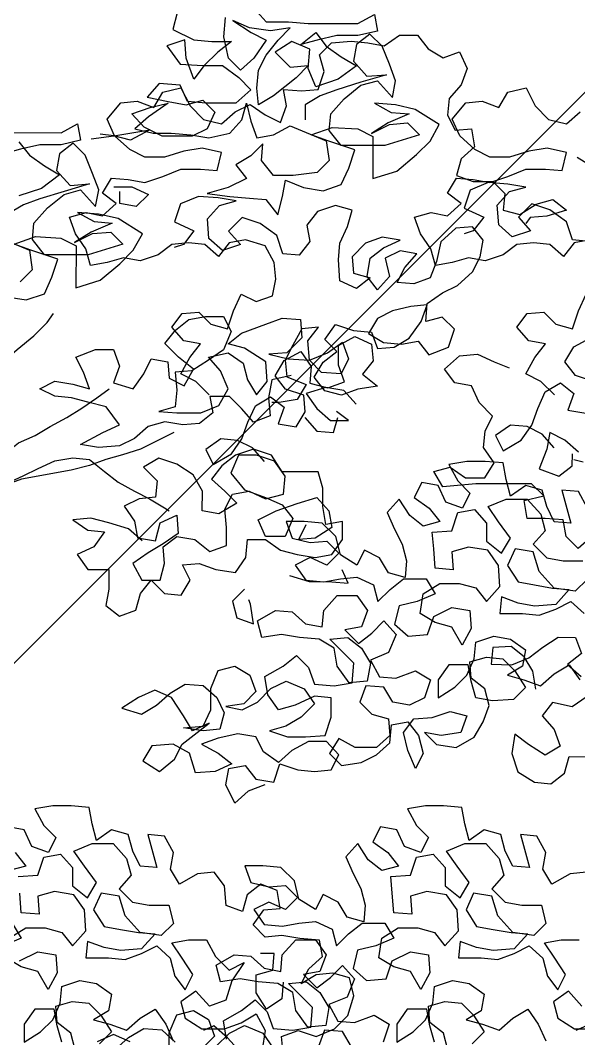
# Model space of a CAD drawing. Header units: inches. Extents: x 350994 to 353538, y 1581369 to 1583842.
# Drawn here: x 351480.142 to 351480.746, y 1583489.551 to 1583490.653 of the extents above; entities that cross this region are included whole.
import ezdxf

# ---------------------------------------------------------------- set-up
doc = ezdxf.new("R2010")
doc.units = ezdxf.units.IN
doc.header["$MEASUREMENT"] = 0
doc.linetypes.add('1', pattern=[0])
doc.layers.add('FOREST', color=96, linetype='Continuous')
doc.layers.add('TREE', color=81, linetype='1')

# ---------------------------------------------------------------- blocks, each defined once
blk = doc.blocks.new('TREE_4')
at = {"color": 94}
for points in [[(1470, 7967.2), (1493.1, 7941.2), (1536.5, 7941.1), (1574.1, 7938.2), (1669.5, 7938.1), (1701.3, 7955.4), (1707.1, 7923.6), (1669.5, 7915), (1629, 7915), (1591.4, 7906.4), (1559.6, 7897.7), (1588.5, 7920.8), (1608.7, 7894.8), (1637.6, 7874.5), (1666.5, 7857.2), (1631.8, 7831.2), (1588.4, 7816.8), (1574, 7851.5), (1576.9, 7889.1), (1542.3, 7903.5), (1510.4, 7883.3), (1539.3, 7854.4), (1574, 7857.3), (1550.9, 7834.1), (1507.5, 7799.5), (1478.5, 7782.2), (1475.7, 7814), (1478.6, 7848.7), (1493.1, 7877.6), (1516.2, 7906.5), (1539.4, 7929.6), (1501.8, 7923.8), (1461.3, 7929.6), (1429.5, 7944.1), (1464.2, 7921), (1493.1, 7906.5), (1469.9, 7871.8), (1443.9, 7848.7), (1420.8, 7871.8), (1412.2, 7912.3), (1415.1, 7949.9)], [(1322.6, 7958.7), (1313.9, 7926.9), (1354.3, 7906.6), (1389, 7903.7), (1426.6, 7903.6), (1400.6, 7883.4), (1374.5, 7857.4), (1354.3, 7831.4), (1339.8, 7871.9), (1337, 7906.6), (1302.3, 7895.1), (1328.3, 7860.4), (1371.6, 7857.4), (1409.2, 7857.4), (1441, 7834.2), (1464.1, 7811.1), (1435.2, 7785.1), (1377.3, 7785.1), (1342.6, 7788.1), (1328.2, 7819.9), (1287.7, 7822.8), (1264.6, 7796.8), (1305.1, 7788.1), (1339.8, 7782.3), (1371.6, 7790.9), (1394.7, 7767.8), (1380.2, 7736), (1351.3, 7721.6), (1293.4, 7721.6), (1258.8, 7739), (1235.6, 7765), (1270.4, 7776.6), (1305.1, 7785.2), (1267.4, 7759.2), (1241.4, 7736.1), (1276.1, 7727.4), (1310.8, 7727.4), (1348.4, 7724.5), (1383.1, 7718.6), (1423.5, 7727.3), (1446.7, 7753.3), (1455.4, 7785.1), (1464, 7750.4), (1475.6, 7718.6), (1507.4, 7724.3), (1539.2, 7741.6), (1608.6, 7712.7), (1614.3, 7675.1), (1591.2, 7652), (1544.9, 7646.2), (1507.3, 7646.2), (1484.2, 7675.2), (1487.1, 7707), (1464, 7683.9), (1435.1, 7666.6), (1455.3, 7640.5), (1420.6, 7623.2), (1380.1, 7611.7), (1423.4, 7605.8), (1461, 7602.9), (1492.8, 7600), (1515.9, 7571.1), (1524.6, 7605.8), (1530.4, 7637.6), (1565.1, 7623.1), (1602.7, 7617.2), (1637.4, 7628.8), (1651.9, 7660.6), (1663.5, 7695.3), (1611.5, 7712.7), (1579.7, 7724.2), (1620.2, 7738.7), (1669.3, 7735.7), (1698.2, 7721.2), (1698.1, 7640.3), (1744.4, 7654.7), (1782, 7686.5), (1808.1, 7712.5), (1825.5, 7744.3), (1779.2, 7773.2), (1741.6, 7781.9), (1701.2, 7784.9), (1733, 7767.5), (1767.6, 7764.6), (1727.2, 7747.2), (1695.3, 7727), (1730, 7744.3), (1764.7, 7747.2), (1787.8, 7724.1), (1721.3, 7703.9), (1637.5, 7704), (1614.4, 7732.9), (1617.3, 7764.7), (1643.3, 7793.6), (1675.2, 7819.6), (1707, 7828.2), (1735.9, 7796.4), (1741.7, 7828.2), (1730.1, 7860), (1715.7, 7894.7), (1692.6, 7917.9), (1666.6, 7897.6), (1660.8, 7865.8), (1686.8, 7836.9), (1724.3, 7839.8), (1675.2, 7825.4), (1628.9, 7810.9), (1597.1, 7799.4), (1568.2, 7782.1), (1568.1, 7753.2)], [(1004.2, 7728.6), (1099.6, 7728.5), (1131.4, 7745.8), (1137.2, 7714), (1099.6, 7705.4), (1059.1, 7705.4), (1021.5, 7696.8), (989.7, 7688.1)], [(1018.6, 7711.2), (1038.8, 7685.2), (1067.7, 7664.9), (1096.6, 7647.5), (1061.9, 7621.6), (1018.5, 7607.1)], [(969.3, 7532), (1038.7, 7503), (1044.4, 7465.4), (1021.3, 7442.3)], [(995.2, 7413.4), (1032.8, 7407.6), (1067.5, 7419.2), (1082, 7451), (1093.6, 7485.6), (1041.6, 7503), (1009.8, 7514.6), (1050.3, 7529), (1099.4, 7526.1), (1128.3, 7511.6), (1128.2, 7430.7), (1174.5, 7445.1), (1212.1, 7476.9), (1238.2, 7502.9), (1255.6, 7534.6), (1209.3, 7563.6), (1171.7, 7572.3), (1131.3, 7575.2), (1163.1, 7557.9), (1197.7, 7554.9), (1157.3, 7537.6), (1125.4, 7517.4), (1160.1, 7534.7), (1194.8, 7537.6), (1217.9, 7514.4), (1151.4, 7494.3), (1067.6, 7494.3), (1044.5, 7523.3), (1047.4, 7555.1), (1073.4, 7584), (1105.3, 7610), (1137.1, 7618.6), (1166, 7586.8), (1171.8, 7618.6), (1160.2, 7650.4), (1145.8, 7685.1), (1122.7, 7708.2), (1096.7, 7688), (1090.9, 7656.2), (1116.9, 7627.3), (1154.4, 7630.1), (1105.3, 7615.7), (1059, 7601.3), (1027.2, 7589.8), (998.3, 7572.5)], [(1157.4, 7716.9), (1200.8, 7722.6), (1270.2, 7734.1), (1232.6, 7713.9), (1200.8, 7722.6), (1174.8, 7725.5)], [(1200.7, 7624.3), (1235.4, 7624.3), (1267.2, 7609.8), (1244, 7586.7), (1212.2, 7592.5), (1212.3, 7615.6)], [(647.8, 6884.7), (668, 6910.7), (679.6, 6942.5), (697, 6971.4), (717.3, 7000.2), (734.7, 7029.1), (778.1, 7115.8), (801.3, 7150.5), (818.6, 7179.4), (850.5, 7196.7), (882.3, 7211.2), (911.2, 7225.6), (940.1, 7242.9), (966.2, 7266), (989.3, 7289.1), (1015.4, 7312.2), (1047.2, 7338.2), (1073.2, 7364.2), (1084.8, 7381.6)], [(1541.5, 7262.6), (1503.9, 7254), (1498.1, 7219.3), (1501, 7184.6), (1469.2, 7173), (1446.1, 7199.1), (1423, 7222.2), (1385.4, 7222.3), (1391.1, 7190.5), (1365.1, 7170.2), (1333.3, 7167.4), (1298.6, 7173.2), (1266.8, 7164.5), (1240.7, 7141.4), (1211.8, 7127), (1171.3, 7124.2), (1136.6, 7130), (1180, 7153.1), (1211.8, 7167.5), (1185.9, 7202.2), (1151.2, 7210.9), (1119.4, 7219.6), (1087.6, 7222.5), (1058.7, 7237), (1087.6, 7251.4), (1122.3, 7245.6), (1154.1, 7236.9), (1142.5, 7268.7), (1128.1, 7297.7), (1165.7, 7312.1), (1200.4, 7312.1), (1211.9, 7280.2), (1200.4, 7248.5), (1237.9, 7236.9), (1258.2, 7265.8), (1272.7, 7294.6), (1304.5, 7288.8), (1307.3, 7257), (1336.2, 7242.5), (1353.6, 7274.3), (1324.7, 7297.5), (1298.7, 7323.5), (1319, 7349.5), (1345, 7369.8), (1376.8, 7375.5), (1411.5, 7375.5), (1426, 7346.6), (1411.5, 7311.9), (1382.5, 7291.7), (1350.7, 7271.4), (1318.9, 7268.6), (1321.8, 7233.9), (1318.9, 7202.1), (1287, 7193.4), (1321.7, 7190.5), (1368, 7190.5), (1402.7, 7204.9), (1420.1, 7236.7), (1405.7, 7271.4), (1382.6, 7297.4), (1420.1, 7306.1), (1449, 7285.8), (1457.7, 7254), (1475, 7225.1), (1495.3, 7251.1), (1492.4, 7288.7), (1452, 7314.7), (1420.2, 7323.4), (1446.2, 7343.6), (1492.5, 7360.9), (1524.3, 7372.5), (1559, 7369.6), (1561.8, 7334.9), (1532.9, 7306), (1498.2, 7303.1), (1535.8, 7294.4), (1576.3, 7291.5), (1611, 7305.9), (1639.9, 7326.1), (1651.4, 7294.3), (1637, 7265.4), (1599.4, 7268.3), (1576.3, 7291.5), (1573.4, 7329.1), (1593.7, 7355.1), (1561.9, 7352.2), (1544.5, 7320.4), (1530, 7291.5), (1532.9, 7259.7), (1570.4, 7245.2), (1553.1, 7216.3), (1518.4, 7210.6), (1503.9, 7210.6)], [(1315.9, 7152.9), (1252.3, 7121.2), (1217.6, 7109.7), (1185.8, 7101), (1153.9, 7089.5), (1119.2, 7080.8), (1023.8, 7063.6), (992, 7052), (960.2, 7046.3), (966, 7081), (989.2, 7109.9), (1018.1, 7133), (1049.9, 7147.4), (1078.8, 7164.7), (1110.7, 7182), (1139.6, 7199.4), (1168.5, 7219.6), (1191.7, 7236.9)], [(1665.8, 7207.6), (1642.7, 7233.6), (1608, 7239.4), (1570.4, 7227.9), (1590.6, 7198.9), (1616.6, 7175.8), (1651.3, 7175.8), (1628.2, 7193.1)], [(1567.5, 7181.6), (1590.6, 7155.6), (1622.4, 7152.7), (1631.1, 7181.6)], [(1255, 6944.8), (1229, 6968), (1191.4, 6979.6), (1156.7, 6988.3), (1122, 6985.4), (1150.9, 6965.2), (1182.7, 6962.2), (1162.5, 6933.3), (1130.7, 6918.9), (1150.9, 6890), (1191.4, 6889.9), (1191.3, 6852.4), (1185.5, 6820.6), (1211.5, 6800.3), (1243.3, 6811.8), (1252, 6843.6), (1272.3, 6869.6), (1298.3, 6843.6), (1330.1, 6840.7), (1347.5, 6869.6), (1333, 6898.5), (1364.8, 6901.3), (1396.6, 6889.8), (1434.2, 6883.9), (1454.5, 6912.8), (1457.4, 6947.5), (1492.1, 6947.5), (1521, 6927.2), (1552.8, 6918.5), (1587.5, 6912.7), (1619.3, 6918.5), (1639.6, 6947.4), (1639.6, 6982.1), (1607.8, 6976.3), (1602, 7011), (1602.1, 7045.7), (1593.4, 7077.5), (1524, 7077.6), (1503.8, 7109.4), (1469.1, 7121), (1434.4, 7109.5), (1408.4, 7089.2), (1388.1, 7063.2), (1414.1, 7040.1), (1437.2, 7016.9), (1402.5, 6996.7), (1370.7, 7002.5), (1370.8, 7040.1), (1353.4, 7071.9), (1321.6, 7092.2), (1287, 7103.8), (1258, 7086.5), (1284, 7060.4), (1281.1, 7028.6), (1249.3, 7025.8), (1220.4, 7011.4), (1240.6, 6982.4), (1246.3, 6950.6), (1281, 6944.8), (1289.7, 6979.5), (1321.6, 6993.9), (1324.4, 6959.2), (1295.5, 6939), (1266.6, 6921.7), (1237.6, 6901.5), (1254.9, 6869.6), (1289.6, 6869.6), (1298.3, 6901.4), (1295.5, 6933.2), (1321.5, 6953.4), (1356.2, 6947.6), (1385.1, 6924.5), (1416.9, 6936), (1416.9, 6970.7), (1414.1, 7005.4), (1428.6, 7034.3), (1460.4, 7040), (1492.2, 7025.6), (1526.9, 7034.2), (1529.8, 7068.9), (1509.6, 7097.8), (1474.9, 7109.4), (1440.2, 7109.5), (1425.7, 7074.8), (1451.7, 7042.9), (1492.2, 7028.4), (1524, 7014), (1544.2, 6987.9), (1529.7, 6953.2), (1492.1, 6953.3), (1477.7, 6985.1), (1512.4, 7002.4), (1552.9, 7016.8), (1590.5, 7028.4), (1613.6, 7002.3), (1619.3, 6970.5), (1587.5, 6950.3), (1555.7, 6947.4), (1570.2, 6976.3)], [(994.9, 7054.9), (1026.7, 7069.4), (1055.6, 7083.8), (1087.5, 7098.2), (1122.2, 7104), (1154, 7101), (1182.9, 7077.9), (1208.9, 7057.6), (1240.6, 7040.2), (1269.5, 7025.8), (1298.4, 7008.4), (1307.1, 7002.6)], [(1490.8, 6476.1), (1458.9, 6464.5), (1432.9, 6441.4), (1415.6, 6476.1), (1421.4, 6507.9), (1453.2, 6513.7), (1473.4, 6487.6), (1508.1, 6481.8), (1519.7, 6516.5), (1554.4, 6504.9), (1586.2, 6502), (1618, 6504.9), (1632.5, 6533.8), (1609.4, 6559.8), (1574.7, 6559.8), (1542.9, 6542.5), (1516.8, 6519.4), (1487.9, 6539.7), (1473.5, 6568.6), (1438.8, 6574.4), (1401.2, 6565.8), (1369.4, 6554.2), (1401.2, 6536.9), (1427.2, 6516.6), (1395.4, 6502.2), (1357.8, 6499.3), (1346.2, 6536.9), (1314.5, 6554.3), (1274, 6551.4), (1256.6, 6522.5), (1288.4, 6502.3), (1317.3, 6525.4), (1331.8, 6554.3), (1383.9, 6594.7), (1352.1, 6580.3), (1334.7, 6609.2), (1311.6, 6643.9), (1279.9, 6658.4), (1248, 6644), (1216.2, 6623.8), (1253.8, 6612.2), (1282.7, 6629.5), (1308.8, 6652.6), (1337.7, 6669.9), (1372.4, 6667), (1398.4, 6643.8), (1412.8, 6614.9), (1404.1, 6583.1), (1372.3, 6580.3), (1334.7, 6586.1), (1372.3, 6588.9), (1386.8, 6620.7), (1386.8, 6661.2), (1401.3, 6695.9), (1433.1, 6704.5), (1462, 6687.2), (1473.6, 6655.3), (1450.4, 6632.2), (1415.7, 6626.5), (1447.5, 6620.7), (1476.4, 6635.1), (1502.5, 6661.1), (1531.4, 6675.5), (1566.1, 6661), (1586.3, 6632.1), (1560.3, 6606.1), (1531.3, 6588.8), (1499.5, 6580.1), (1534.2, 6568.6), (1568.9, 6568.5), (1606.5, 6571.4), (1618.1, 6606.1), (1618.1, 6643.6), (1586.3, 6646.6), (1548.7, 6629.3), (1516.9, 6620.6), (1496.7, 6649.5), (1490.9, 6684.2), (1525.7, 6704.4), (1551.7, 6724.7), (1574.8, 6701.5), (1586.3, 6669.7), (1623.9, 6666.8), (1658.6, 6672.5), (1661.6, 6710.1), (1615.3, 6756.4), (1650, 6759.3), (1676, 6739), (1693.4, 6710.1), (1687.5, 6675.4), (1652.8, 6672.5), (1629.7, 6704.4), (1624, 6739.1), (1595.1, 6756.4), (1557.5, 6759.4), (1522.8, 6765.2), (1485.2, 6759.4), (1476.6, 6791.2), (1511.3, 6811.4), (1543.1, 6808.5), (1569.1, 6785.4), (1600.9, 6779.6), (1603.8, 6811.4), (1629.9, 6840.2), (1667.5, 6840.2), (1687.7, 6811.3), (1676.1, 6779.5), (1644.3, 6773.7), (1670.3, 6747.7), (1696.3, 6767.9), (1719.5, 6791), (1742.6, 6765), (1728.1, 6730.3), (1693.4, 6715.9), (1710.7, 6684), (1742.5, 6681.1), (1780.1, 6695.5), (1809, 6678.2), (1797.4, 6643.5), (1768.5, 6629.1), (1736.7, 6634.9), (1719.3, 6663.8), (1684.6, 6666.7), (1673.1, 6634.9), (1696.2, 6611.8), (1728, 6603.1), (1730.8, 6571.3), (1704.8, 6548.2), (1664.3, 6548.2), (1632.5, 6565.6), (1615.1, 6536.7), (1638.2, 6513.5), (1675.8, 6519.3), (1704.8, 6533.7), (1730.8, 6556.8), (1733.7, 6591.5), (1765.5, 6597.3), (1785.8, 6571.2), (1794.4, 6536.5), (1779.9, 6507.6), (1765.5, 6542.3), (1756.8, 6577), (1777.1, 6603), (1811.8, 6605.9), (1846.5, 6617.4), (1878.3, 6608.7), (1866.7, 6576.9), (1829.1, 6571.2), (1797.3, 6577), (1820.4, 6553.8), (1858, 6548), (1892.7, 6568.2), (1910.1, 6597.1), (1921.7, 6628.9), (1913.1, 6660.7), (1887.1, 6681), (1884.2, 6712.8), (1916, 6721.4), (1947.8, 6718.5), (1970.9, 6695.4), (1991.1, 6663.5), (1968, 6640.4), (1927.5, 6637.6), (1895.7, 6643.4), (1887, 6675.2), (1881.3, 6707), (1843.7, 6707), (1823.4, 6678.2), (1823.4, 6643.5), (1855.2, 6663.7), (1878.4, 6686.8), (1892.9, 6718.6), (1895.8, 6750.4), (1930.5, 6761.9), (1962.3, 6756.1), (1991.2, 6735.8), (1985.4, 6704), (1956.4, 6686.7), (1988.2, 6678), (2020, 6666.4), (2046.1, 6689.5), (2075, 6706.8), (2095.2, 6677.9)], [(2109.7, 6646.1), (2080.7, 6625.9), (2043.1, 6634.6), (2022.9, 6608.6), (2046, 6582.5), (2057.5, 6550.7), (2028.6, 6533.4), (1996.8, 6553.7), (1970.8, 6573.9), (1965, 6536.4), (1976.5, 6501.6), (2008.3, 6481.4), (2040.1, 6478.5), (2066.1, 6498.7), (2074.8, 6530.5), (2109.5, 6530.4)], [(2110, 7007.5), (2092.7, 7039.3), (2060.9, 7042.2), (2078.2, 6978.6), (2046.3, 6981.5), (2031.9, 7010.5), (2023.3, 7042.3), (1991.5, 7051), (1962.5, 7030.8), (1953.9, 7062.6), (1948.1, 7094.4), (1913.5, 7097.3), (1878.8, 7097.3), (1844.1, 7091.6), (1861.4, 7059.8), (1884.5, 7036.6), (1870, 7007.7), (1838.2, 7019.3), (1823.8, 7051.1), (1792, 7056.9), (1777.5, 7028), (1806.4, 7007.8), (1826.6, 6981.7), (1794.8, 6973.1), (1768.8, 6993.4), (1748.6, 7025.2), (1725.4, 6999.2), (1739.9, 6967.4), (1754.3, 6938.4), (1762.9, 6906.6), (1760, 6874.8), (1728.2, 6883.5), (1710.9, 6912.5), (1682, 6926.9), (1667.5, 6898), (1635.7, 6918.3), (1627.1, 6953), (1601.1, 6979.1), (1566.4, 6982), (1531.7, 6982), (1543.2, 6950.2), (1577.9, 6941.5), (1609.7, 6944.4), (1632.8, 6921.2), (1609.7, 6898.1), (1577.9, 6912.6), (1549, 6898.1), (1569.2, 6869.2), (1603.9, 6866.3), (1635.7, 6872), (1667.5, 6874.9), (1699.3, 6860.4), (1707.9, 6828.6), (1731.1, 6851.7), (1757.1, 6871.9), (1800.5, 6871.9), (1817.8, 6843), (1783.1, 6828.5), (1748.4, 6819.9), (1739.7, 6785.2), (1765.7, 6762.1), (1803.3, 6764.9), (1814.9, 6799.6), (1849.6, 6816.9), (1884.3, 6811.1), (1887.1, 6776.4), (1869.8, 6744.6), (1849.6, 6779.3), (1817.8, 6788), (1788.9, 6805.4), (1794.7, 6843), (1826.5, 6863.2), (1864.1, 6863.2), (1895.9, 6854.5), (1916.1, 6828.4), (1942.1, 6857.3), (1939.3, 6897.8), (1919.1, 6926.7), (1881.5, 6932.5), (1849.7, 6923.9), (1852.5, 6889.2), (1817.9, 6892.1), (1815, 6929.7), (1812.1, 6961.5), (1849.7, 6964.4), (1861.3, 6999.1), (1893.1, 7004.8), (1916.2, 6978.8), (1916.2, 6944.1), (1945.1, 6920.9), (1962.5, 6949.8), (1939.4, 6981.6), (1919.2, 7010.6), (1953.9, 7025), (1994.3, 7025), (2020.3, 6996), (2029, 6964.2), (2005.8, 6938.2), (2031.8, 6912.2), (2063.6, 6906.3), (2101.2, 6906.3)], [(2109.9, 6871.6), (2086.7, 6848.5), (2046.2, 6854.3), (2017.3, 6886.2), (2005.8, 6923.7), (1971.1, 6929.6), (1956.6, 6897.8), (1976.9, 6865.9), (2008.7, 6860.1), (2043.3, 6854.3), (2075.1, 6851.4), (2049.1, 6822.5), (2008.6, 6819.7), (1976.8, 6825.5), (1945, 6837.1), (1942.1, 6805.3), (1985.5, 6805.2), (2017.3, 6802.3), (2049.1, 6813.8), (2078, 6828.3), (2104, 6805.1)], [(1538.3, 6878.1), (1575.9, 6866.5), (1619.2, 6866.4), (1651, 6863.5), (1639.5, 6889.5)], [(1451.5, 6852.1), (1428.4, 6829), (1437, 6797.2), (1468.8, 6785.6), (1463.1, 6823.2), (1460.2, 6831.9)], [(-2320, 5744.7), (-2346, 5770.7), (-2374.9, 5785.2), (-2357.5, 5817), (-2337.2, 5843), (-2369, 5848.8), (-2392.1, 5874.9), (-2371.9, 5900.9), (-2340.1, 5903.7), (-2316.9, 5880.6), (-2285.1, 5871.9), (-2273.6, 5906.6), (-2259.1, 5938.4), (-2230.2, 5923.9), (-2198.4, 5935.4), (-2192.5, 5967.2), (-2195.4, 5999), (-2212.7, 6030.8), (-2250.3, 6042.4), (-2282.1, 6036.7), (-2302.4, 6010.7), (-2328.4, 6033.8), (-2360.2, 6036.8), (-2392, 6033.9), (-2418, 6013.7), (-2452.7, 6002.2), (-2484.5, 6008), (-2516.3, 5999.3), (-2548.1, 5993.6), (-2556.8, 6025.4), (-2577, 6054.3), (-2588.5, 6086.1), (-2556.7, 6094.8), (-2524.9, 6089), (-2498.9, 6112.1), (-2524.9, 6132.3), (-2507.5, 6161.2), (-2475.7, 6158.3), (-2443.9, 6152.5), (-2409.2, 6164), (-2374.5, 6178.4), (-2336.9, 6178.4), (-2305.1, 6175.5), (-2296.4, 6210.2), (-2334, 6218.9), (-2368.7, 6213.1), (-2406.3, 6201.6), (-2443.9, 6201.6), (-2472.8, 6216.1), (-2501.7, 6242.2), (-2516.1, 6274), (-2490, 6305.8), (-2458.2, 6308.6), (-2426.4, 6297), (-2409.1, 6325.9), (-2374.4, 6334.6), (-2357, 6299.9), (-2331, 6273.8), (-2296.4, 6265.1), (-2270.3, 6288.2), (-2241.4, 6302.7), (-2212.5, 6282.4), (-2183.6, 6267.9), (-2172, 6299.7), (-2177.7, 6331.5), (-2143.1, 6328.6), (-2111.2, 6331.4), (-2099.7, 6366.1), (-2108.3, 6397.9), (-2085.1, 6421.1), (-2047.6, 6423.9), (-2015.8, 6421), (-1984, 6415.2), (-1955, 6435.4), (-1920.3, 6435.4), (-1900.1, 6409.3), (-1871.2, 6391.9), (-1839.4, 6403.5), (-1825, 6371.7), (-1836.6, 6339.9), (-1859.7, 6313.9), (-1862.6, 6282.1), (-1848.2, 6253.1), (-1816.4, 6256), (-1810.7, 6221.3), (-1836.7, 6198.2), (-1845.4, 6166.4), (-1813.6, 6154.8), (-1776, 6154.8), (-1752.9, 6131.6), (-1755.8, 6099.8), (-1724, 6091.1), (-1692.2, 6111.3), (-1660.4, 6120), (-1634.4, 6099.7), (-1672, 6088.2), (-1703.8, 6085.3), (-1712.5, 6073.8)], [(-1657.6, 5744.7), (-1683.6, 5770.7), (-1712.5, 5785.2), (-1695.1, 5817), (-1674.9, 5843), (-1706.7, 5848.8), (-1729.8, 5874.9), (-1709.5, 5900.9), (-1677.7, 5903.7), (-1654.6, 5880.6), (-1622.8, 5871.9), (-1611.2, 5906.6), (-1596.7, 5938.4)], [(-1588, 6042.4), (-1619.8, 6036.7), (-1640, 6010.7), (-1666, 6033.8), (-1697.8, 6036.8), (-1729.6, 6033.9), (-1755.7, 6013.7), (-1790.4, 6002.2), (-1822.2, 6008), (-1854, 5999.3), (-1885.8, 5993.6), (-1894.5, 6025.4), (-1914.7, 6054.3), (-1926.2, 6086.1), (-1894.4, 6094.8), (-1862.6, 6089), (-1836.6, 6112.1), (-1862.6, 6132.3), (-1845.2, 6161.2), (-1813.4, 6158.3), (-1781.6, 6152.5), (-1746.9, 6164), (-1712.2, 6178.4), (-1674.6, 6178.4), (-1642.8, 6175.5), (-1634.1, 6210.2), (-1671.6, 6218.9), (-1706.4, 6213.1), (-1743.9, 6201.6), (-1781.5, 6201.6), (-1810.4, 6216.1), (-1839.3, 6242.2), (-1853.8, 6274), (-1827.7, 6305.8), (-1795.9, 6308.6), (-1764.1, 6297), (-1746.7, 6325.9), (-1712, 6334.6), (-1694.7, 6299.9), (-1668.7, 6273.8), (-1634, 6265.1), (-1608, 6288.2)], [(1126.9, 5967.7), (1118.3, 5999.5), (1092.3, 6019.8), (1089.4, 6051.6), (1121.2, 6060.2), (1153, 6057.3), (1176.1, 6034.1), (1196.3, 6002.3), (1173.2, 5979.2)], [(1100.9, 5982.2), (1092.2, 6014), (1086.5, 6045.8), (1048.9, 6045.8), (1028.6, 6016.9), (1028.6, 5982.2), (1060.4, 6002.4), (1083.6, 6025.5), (1098.1, 6057.3), (1101, 6089.1), (1135.7, 6100.7), (1167.5, 6094.9), (1196.4, 6074.6), (1190.6, 6042.8), (1161.6, 6025.5), (1193.4, 6016.8), (1225.2, 6005.2), (1251.3, 6028.3), (1280.2, 6045.6), (1300.4, 6016.7), (1314.9, 5984.9)], [(1525.9, 5961.5), (1523, 5993.3), (1554.8, 6004.9), (1589.5, 5993.3), (1624.2, 6007.7), (1650.3, 6033.7), (1661.9, 6071.3), (1653.2, 6106), (1621.4, 6114.7), (1589.6, 6111.8), (1560.7, 6094.5), (1575.2, 6123.4), (1601.2, 6146.5), (1595.5, 6178.3), (1557.9, 6181.2), (1523.2, 6187.1), (1491.4, 6184.2), (1468.3, 6207.3), (1488.6, 6236.2), (1520.4, 6239.1), (1514.6, 6273.8), (1482.8, 6285.4), (1456.8, 6265.2), (1448.1, 6233.4), (1416.3, 6245), (1413.4, 6282.6), (1393.2, 6308.6), (1361.4, 6305.7), (1326.7, 6285.5), (1309.4, 6314.5), (1315.2, 6346.3), (1297.9, 6378.1), (1266.1, 6381), (1283.4, 6317.4), (1251.5, 6320.3), (1237.1, 6349.2), (1228.5, 6381), (1196.7, 6389.7), (1167.7, 6369.5), (1159.1, 6401.3), (1153.3, 6433.2), (1118.7, 6436.1), (1084, 6436.1), (1049.3, 6430.4), (1066.6, 6398.5), (1089.7, 6375.4), (1075.2, 6346.5), (1043.4, 6358.1), (1029, 6389.9), (997.2, 6395.7)], [(1011.6, 6346.5), (1031.8, 6320.5), (1000, 6311.9)], [(1005.7, 6210.7), (1023, 6181.7), (988.3, 6167.3)], [(1020.1, 6138.4), (1054.8, 6155.7), (1089.5, 6149.9), (1092.3, 6115.2), (1075, 6083.4), (1054.8, 6118.1), (1023, 6126.8), (994.1, 6144.2)], [(999.9, 6181.7), (1031.7, 6202), (1069.3, 6201.9), (1101.1, 6193.2), (1121.3, 6167.2), (1147.3, 6196.1), (1144.5, 6236.6), (1124.3, 6265.5), (1086.7, 6271.3), (1054.9, 6262.7), (1057.7, 6228), (1023.1, 6230.9), (1020.2, 6268.5)], [(1017.3, 6300.3), (1054.9, 6303.1), (1066.5, 6337.8), (1098.3, 6343.6), (1121.4, 6317.5), (1121.4, 6282.8), (1150.3, 6259.7), (1167.7, 6288.6), (1144.6, 6320.4), (1124.4, 6349.3), (1159.1, 6363.8), (1199.5, 6363.7), (1225.5, 6334.8), (1234.2, 6303), (1211, 6277), (1237, 6250.9), (1268.8, 6245.1), (1306.4, 6245.1), (1315.1, 6210.4), (1291.9, 6187.3), (1251.4, 6193.1), (1222.5, 6224.9), (1211, 6262.5), (1176.3, 6268.3), (1161.8, 6236.5), (1182.1, 6204.7), (1213.9, 6198.9), (1248.5, 6193.1), (1280.3, 6190.2), (1254.3, 6161.3), (1213.8, 6158.4), (1182, 6164.2), (1150.2, 6175.8), (1147.3, 6144), (1190.7, 6144), (1222.5, 6141.1), (1254.3, 6152.6), (1283.2, 6167), (1309.2, 6143.9), (1317.9, 6109.2), (1338.1, 6083.1), (1352.6, 6112), (1332.3, 6143.9), (1312.1, 6172.8), (1343.9, 6178.5), (1378.6, 6178.5), (1396, 6146.7), (1422, 6120.6), (1450.9, 6135.1), (1427.7, 6100.4), (1416.1, 6062.8), (1384.3, 6051.3), (1358.3, 6080.2), (1329.4, 6060), (1338, 6028.2), (1369.8, 6007.9), (1413.2, 6007.9), (1445, 6019.4), (1473.9, 6036.7), (1491.2, 6004.9), (1485.4, 5967.3)], [(1450.7, 5955.8), (1418.9, 5990.5), (1392.9, 6013.7), (1372.7, 6005)], [(1232.2, 5982.7), (1200.4, 5997.2), (1168.6, 5982.7)], [(1203.2, 5968.3), (1229.3, 5991.4), (1258.2, 6008.7), (1292.9, 6005.8), (1318.9, 5982.6)], [(1307.3, 5959.5), (1307.4, 6000), (1321.8, 6034.7), (1353.7, 6043.3), (1382.6, 6025.9), (1394.1, 5994.1), (1370.9, 5971)], [(1397, 5973.9), (1423, 5999.9), (1451.9, 6014.3), (1486.6, 5999.8), (1506.8, 5970.9)], [(1417.2, 5988.3), (1411.5, 6023), (1446.2, 6043.2), (1472.2, 6063.4), (1495.3, 6040.3), (1506.9, 6008.5), (1544.5, 6005.5), (1579.2, 6011.3), (1582.1, 6048.9), (1535.9, 6095.2), (1570.6, 6098), (1596.6, 6077.8), (1613.9, 6048.8), (1608.1, 6014.2), (1573.4, 6011.3), (1550.3, 6043.1), (1544.5, 6077.8), (1515.6, 6095.2), (1478, 6098.1), (1443.3, 6103.9), (1405.8, 6098.2), (1397.1, 6130), (1431.8, 6150.2), (1463.6, 6147.3), (1489.6, 6124.1), (1521.4, 6118.3), (1524.3, 6150.1), (1550.4, 6179), (1588, 6179), (1608.2, 6150), (1596.6, 6118.2), (1564.8, 6112.5), (1590.8, 6086.4), (1616.8, 6106.7), (1640, 6129.8), (1663.1, 6103.7), (1648.6, 6069), (1613.9, 6054.6), (1631.2, 6022.8), (1663, 6019.9), (1700.6, 6034.3), (1729.5, 6016.9), (1717.9, 5982.2)], [(1657.2, 5973.6), (1639.9, 6002.6), (1605.2, 6005.5), (1593.6, 5973.7)], [(1842.2, 5967.7), (1833.6, 5999.5), (1807.6, 6019.8), (1804.7, 6051.6), (1836.5, 6060.2), (1868.3, 6057.3), (1891.4, 6034.1), (1911.6, 6002.3), (1888.5, 5979.2)], [(1816.2, 5982.2), (1807.6, 6014), (1801.8, 6045.8), (1764.2, 6045.8), (1744, 6016.9), (1743.9, 5982.2), (1775.8, 6002.4), (1798.9, 6025.5), (1813.4, 6057.3), (1816.3, 6089.1), (1851, 6100.7), (1882.8, 6094.9), (1911.7, 6074.6), (1905.9, 6042.8), (1877, 6025.5), (1908.8, 6016.8), (1940.6, 6005.2), (1966.6, 6028.3), (1995.5, 6045.6), (2015.7, 6016.7), (2030.2, 5984.9)], [(2108.5, 6308.6), (2076.7, 6305.7), (2042, 6285.5), (2024.7, 6314.5), (2030.5, 6346.3), (2013.2, 6378.1), (1981.4, 6381), (1998.7, 6317.4), (1966.9, 6320.3), (1952.4, 6349.2), (1943.8, 6381), (1912, 6389.7), (1883.1, 6369.5), (1874.4, 6401.3), (1868.7, 6433.2), (1834, 6436.1), (1799.3, 6436.1), (1764.6, 6430.4), (1781.9, 6398.5), (1805, 6375.4), (1790.5, 6346.5), (1758.7, 6358.1), (1744.3, 6389.9), (1712.5, 6395.7), (1698, 6366.8), (1726.9, 6346.5), (1747.1, 6320.5), (1715.3, 6311.9), (1689.3, 6332.1), (1669.1, 6363.9), (1646, 6337.9), (1660.4, 6306.1), (1674.8, 6277.2), (1683.5, 6245.4), (1680.5, 6213.6), (1648.7, 6222.3), (1631.4, 6251.2), (1602.5, 6265.7), (1588, 6236.8), (1556.2, 6257.1), (1547.6, 6291.8), (1521.6, 6317.8), (1486.9, 6320.7), (1452.2, 6320.8), (1463.8, 6289), (1498.4, 6280.3), (1530.2, 6283.1), (1553.4, 6260), (1530.2, 6236.9), (1498.4, 6251.3), (1469.5, 6236.9), (1489.7, 6208), (1524.4, 6205.1), (1556.2, 6210.8), (1588, 6213.7), (1619.8, 6199.2), (1628.4, 6167.4), (1651.6, 6190.5), (1677.6, 6210.7), (1721, 6210.7), (1738.3, 6181.7), (1703.6, 6167.3), (1668.9, 6158.7), (1660.2, 6124), (1686.2, 6100.8), (1723.8, 6103.7), (1735.4, 6138.4), (1770.1, 6155.7), (1804.8, 6149.9), (1807.7, 6115.2), (1790.3, 6083.4), (1770.1, 6118.1), (1738.3, 6126.8), (1709.4, 6144.2), (1715.2, 6181.7), (1747, 6202), (1784.6, 6201.9), (1816.4, 6193.2), (1836.6, 6167.2), (1862.7, 6196.1), (1859.8, 6236.6), (1839.6, 6265.5), (1802, 6271.3), (1770.2, 6262.7), (1773.1, 6228), (1738.4, 6230.9), (1735.5, 6268.5), (1732.7, 6300.3), (1770.2, 6303.1), (1781.8, 6337.8), (1813.7, 6343.6), (1836.8, 6317.5), (1836.7, 6282.8), (1865.6, 6259.7), (1883, 6288.6), (1859.9, 6320.4), (1839.7, 6349.3), (1874.4, 6363.8), (1914.9, 6363.7), (1940.9, 6334.8), (1949.5, 6303), (1926.4, 6277), (1952.3, 6250.9), (1984.1, 6245.1), (2021.7, 6245.1), (2030.4, 6210.4), (2007.2, 6187.3), (1966.8, 6193.1), (1937.9, 6224.9), (1926.3, 6262.5), (1891.6, 6268.3), (1877.2, 6236.5), (1897.4, 6204.7), (1929.2, 6198.9), (1963.9, 6193.1), (1995.7, 6190.2), (1969.6, 6161.3), (1929.1, 6158.4), (1897.3, 6164.2), (1865.5, 6175.8), (1862.6, 6144), (1906, 6144), (1937.8, 6141.1), (1969.6, 6152.6), (1998.5, 6167), (2024.5, 6143.9), (2033.2, 6109.2), (2053.4, 6083.1), (2067.9, 6112), (2047.7, 6143.9), (2027.5, 6172.8), (2059.3, 6178.5), (2094, 6178.5)], [(2099.6, 6051.3), (2073.6, 6080.2), (2044.7, 6060), (2053.3, 6028.2), (2085.1, 6007.9), (2128.5, 6007.9)], [(2108.3, 6013.7), (2088, 6005)], [(-1613.8, 6201.5), (-1582.1, 6181.2)], [(-1657.7, 5643.5), (-1680.8, 5669.6), (-1709.7, 5684), (-1741.5, 5687), (-1770.5, 5666.7), (-1756, 5637.8), (-1721.3, 5658), (-1701, 5686.9), (-1689.5, 5718.7), (-1675, 5750.5), (-1646, 5767.8), (-1620, 5747.6), (-1631.6, 5715.8), (-1596.9, 5710)], [(-1582.4, 5770.7), (-1617.1, 5782.3), (-1637.3, 5808.3), (-1620, 5837.2), (-1588.1, 5854.5)], [(-1590.9, 6039.6), (-1622.7, 6042.5), (-1634.2, 6077.2), (-1666, 6100.3), (-1700.7, 6111.9), (-1726.7, 6085.9), (-1703.6, 6059.9), (-1738.3, 6048.4), (-1764.3, 6071.5), (-1767.2, 6109.1), (-1744, 6135.1), (-1712.2, 6143.8), (-1746.9, 6149.6), (-1784.5, 6152.5), (-1819.2, 6138.1), (-1830.8, 6103.4), (-1793.2, 6086), (-1813.5, 6060), (-1830.8, 6054.2)], [(1526, 6097.4), (1523.1, 6065.6), (1494.2, 6045.4), (1474, 6077.2), (1474, 6111.9), (1505.8, 6120.6), (1508.7, 6152.4), (1482.7, 6152.4)], [(-2214.1, 5617.1), (-2237.2, 5643.1), (-2266.1, 5657.6), (-2297.9, 5660.5), (-2326.8, 5640.3), (-2312.4, 5611.4), (-2277.7, 5631.6), (-2257.4, 5660.5), (-2245.8, 5692.3), (-2231.3, 5724.1), (-2202.4, 5741.4), (-2176.4, 5721.1), (-2188, 5689.3), (-2153.3, 5683.5), (-2135.9, 5712.4), (-2138.8, 5744.2), (-2173.5, 5755.8), (-2193.7, 5781.8), (-2176.3, 5810.7), (-2144.5, 5828.1), (-2124.3, 5799.1), (-2127.2, 5767.3), (-2092.5, 5758.6), (-2060.7, 5770.2), (-2072.2, 5802), (-2072.2, 5839.6), (-2040.4, 5856.9), (-2008.6, 5842.4), (-2005.7, 5810.6), (-2026, 5784.6), (-1997.1, 5761.4), (-2034.7, 5755.7), (-2066.5, 5744.1), (-2098.3, 5752.8), (-2118.5, 5778.9), (-2101.1, 5807.8), (-2075.1, 5828), (-2098.2, 5851.1), (-2077.9, 5880), (-2043.3, 5868.4), (-2008.6, 5865.5), (-1997, 5833.7), (-1965.2, 5836.6), (-1936.3, 5853.9), (-1913.1, 5885.7), (-1901.5, 5917.5), (-1933.4, 5914.6), (-1968.1, 5906), (-1997, 5891.5), (-2014.4, 5862.6), (-1985.5, 5845.3), (-1950.8, 5842.3), (-1919, 5848.1), (-1898.7, 5822.1), (-1861.1, 5836.5), (-1849.5, 5871.2), (-1872.7, 5894.3), (-1904.5, 5885.7), (-1901.5, 5920.4), (-1872.6, 5940.6), (-1843.7, 5955), (-1814.7, 5981), (-1800.3, 6009.9), (-1794.5, 6041.7), (-1814.7, 6067.7), (-1846.5, 6064.9), (-1875.4, 6038.9), (-1884.1, 6001.3), (-1895.7, 5969.5), (-1927.5, 5958), (-1959.3, 5960.9), (-1944.8, 5989.8), (-1921.7, 6015.8), (-1953.5, 6021.6), (-1982.4, 6007.2), (-1973.8, 5972.5), (-1996.9, 5946.5), (-2017.1, 5972.5), (-2011.3, 6007.2), (-1985.3, 6027.4), (-1953.5, 6041.8), (-1988.2, 6047.7), (-2020, 6036.1), (-2046, 6010.1), (-2043.2, 5978.3), (-2011.4, 5969.6), (-2037.4, 5949.4), (-2069.2, 5963.9), (-2072.1, 6004.4), (-2069.1, 6036.2), (-2054.6, 6068), (-2045.9, 6099.8), (-2077.7, 6108.5), (-2112.4, 6096.9), (-2132.7, 6070.9), (-2127, 6039.1), (-2147.2, 6013.1), (-2179, 6016), (-2190.6, 6050.7), (-2222.3, 6073.9), (-2257, 6085.5), (-2283.1, 6059.5), (-2260, 6033.4), (-2294.7, 6021.9), (-2320.7, 6045.1), (-2323.5, 6082.7), (-2300.4, 6108.7), (-2268.6, 6117.3), (-2303.2, 6123.1), (-2340.8, 6126), (-2375.5, 6111.6), (-2387.1, 6076.9), (-2349.6, 6059.6), (-2369.8, 6033.5), (-2387.2, 6027.8)], [(-1585.6, 5472.9), (-1611.6, 5449.7), (-1634.7, 5472.9), (-1640.5, 5504.7), (-1675.2, 5507.6), (-1709.9, 5507.7), (-1715.6, 5542.4), (-1678, 5551), (-1701.2, 5574.2), (-1808.1, 5574.3), (-1871.7, 5568.5), (-1889.1, 5597.5), (-1857.3, 5606.1), (-1828.4, 5585.8), (-1790.8, 5585.8), (-1773.4, 5614.7), (-1793.6, 5643.6), (-1790.7, 5675.4), (-1776.2, 5704.3), (-1802.2, 5730.4), (-1816.6, 5762.2), (-1848.4, 5768), (-1868.6, 5794), (-1839.7, 5820), (-1805, 5822.9), (-1773.2, 5808.4), (-1744.3, 5796.8)], [(-1693, 5180.2), (-1698.6, 5214.5), (-1715.4, 5242.2), (-1740.7, 5261.6), (-1775.9, 5260), (-1779.2, 5227.8), (-1739, 5226.4), (-1706.5, 5240), (-1679.7, 5260.7), (-1650.5, 5279.9), (-1616.8, 5279.1), (-1605.6, 5248.1), (-1632.4, 5227.4), (-1606.1, 5204)], [(-1602.6, 5615.6), (-1620.3, 5619.9)], [(-1611.5, 5634.8), (-1637.5, 5657.9), (-1666.4, 5672.4), (-1672.2, 5640.6), (-1686.7, 5603.1), (-1649.1, 5588.6), (-1623.1, 5608.8), (-1623, 5631.9)]]:
    blk.add_lwpolyline(points, dxfattribs=at)

msp = doc.modelspace()

# ---------------------------------------------------------------- hatches: boundary and pattern name
at = {"layer": 'FOREST', "lineweight": 5}
h = msp.add_hatch(dxfattribs=at)
h.set_pattern_fill('ANSI31', color=96, scale=50, style=0)
h.paths.add_polyline_path([(351604.9274, 1583347.98), (351663.0036, 1583522.9504), (351611.8779, 1583545.3594), (351490.2916, 1583598.0852), (351436.5696, 1583404.4646), (351529.745, 1583373.1705)])
h.paths.add_polyline_path([(351517.5086, 1583480.1397), (351575.3657, 1583480.1397), (351575.3657, 1583465.1397), (351517.5086, 1583465.1397)], flags=24)

# ---------------------------------------------------------------- block references
at = {"layer": 'TREE', "lineweight": 5, "xscale": 0.0005632341344607994, "yscale": 0.0005632341490127146, "zscale": 0.0005632341444477617}
for p in [(351481.6533, 1583487.0118), (351479.567, 1583486.1781)]:
    msp.add_blockref('TREE_4', p, dxfattribs=at)

doc.saveas('drawing.dxf')
